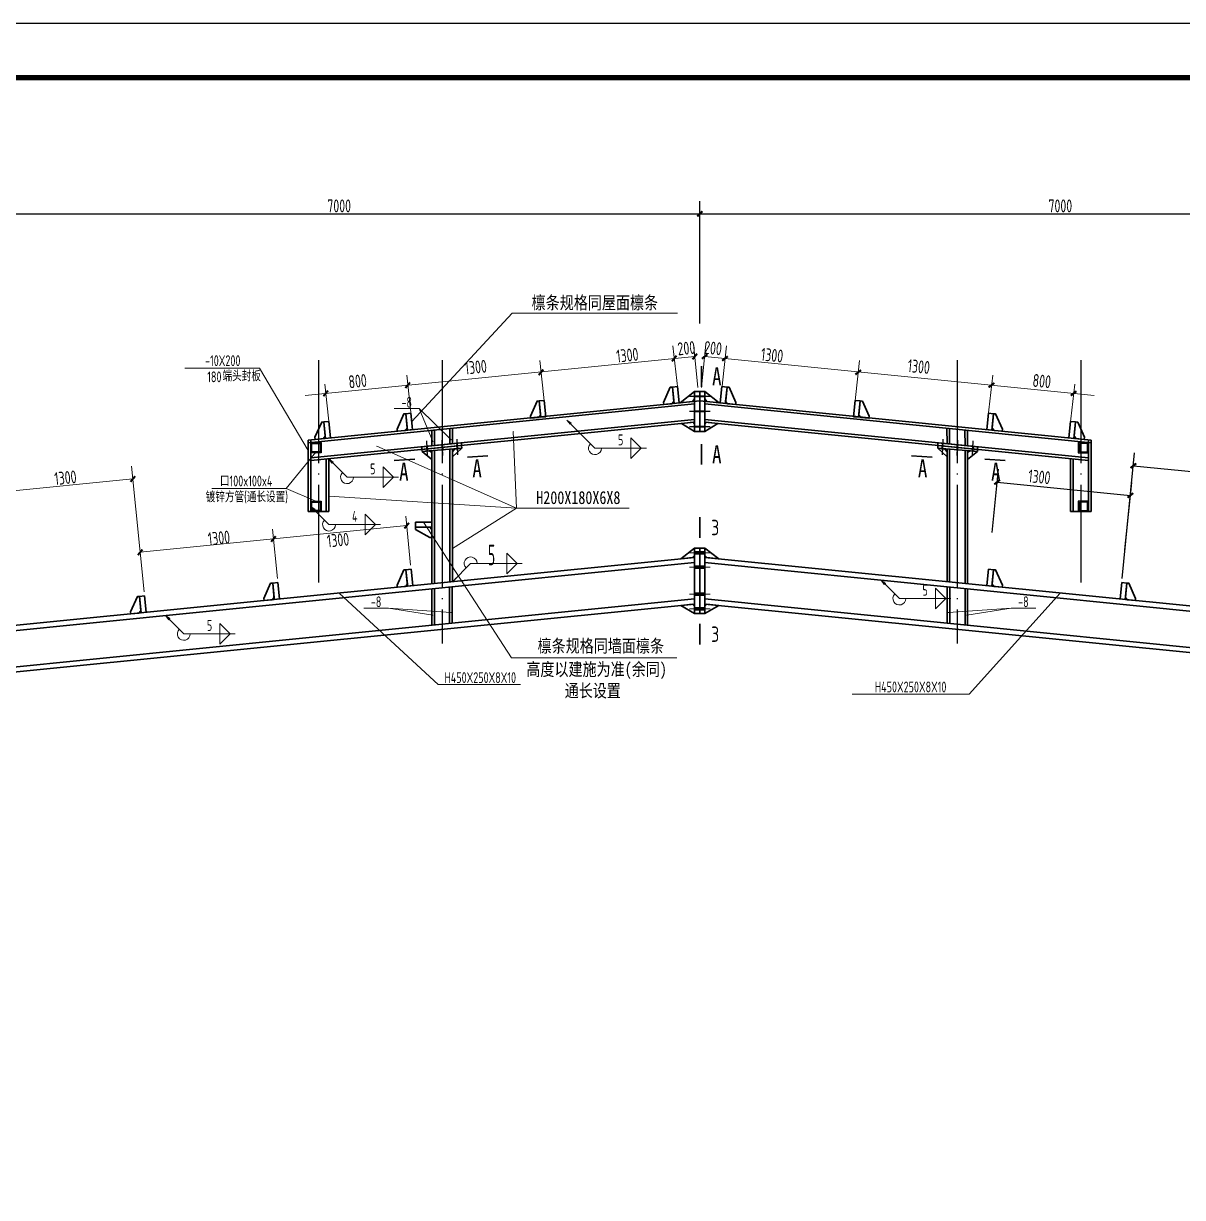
# Model space of a CAD drawing. Extents: x 19118 to 566552, y -1188739 to 92943.
# Drawn here: x 100506 to 123006, y -1017644 to -994862 of the extents above; entities that cross this region are included whole.
import ezdxf
from ezdxf.enums import TextEntityAlignment as Align

# ---------------------------------------------------------------- set-up
doc = ezdxf.new("R2010")
doc.units = 0
doc.header["$LTSCALE"] = 1000
doc.header["$MEASUREMENT"] = 0
doc.linetypes.add('DOTE', pattern=[2.42, 2, -0.2, 0.02, -0.2])
doc.layers.get('0').update_dxf_attribs({"linetype": 'CONTINUOUS'})
doc.layers.get('Defpoints').update_dxf_attribs({"linetype": 'CONTINUOUS'})
for name, color, linetype in [('10', 7, 'CONTINUOUS'), ('10014', 2, 'CONTINUOUS'), ('DOTE', 9, 'DOTE'), ('PUB_TITLE', 4, 'CONTINUOUS')]:
    doc.layers.add(name, color=color, linetype=linetype)
for name, color, linetype, lineweight in [('114', 2, 'CONTINUOUS', 18), ('14', 2, 'CONTINUOUS', 35), ('字符串标注', 9, 'CONTINUOUS', 18), ('尺寸标注', 9, 'CONTINUOUS', 18), ('尺寸标注-12', 2, 'CONTINUOUS', 35), ('层10', 7, 'CONTINUOUS', 35), ('层114', 2, 'CONTINUOUS', 25), ('层14', 2, 'CONTINUOUS', 35), ('柱子', 3, 'CONTINUOUS', 35), ('焊缝标注', 9, 'CONTINUOUS', 18)]:
    doc.layers.add(name, color=color, linetype=linetype, lineweight=lineweight)
doc.styles.add('PkpmHz', font='Pkpmeng', dxfattribs={"width": 0.7, "bigfont": 'hztxt'})
doc.styles.get("Standard").update_dxf_attribs({"font": 'atssdeng.shx', "bigfont": 'atssdchn.shx'})
doc.styles.add('宋体', font='SimSun.ttf', dxfattribs={"width": 0.8})
doc.dimstyles.new('Pkpm_1.00', dxfattribs={"dimtxt": 250, "dimasz": 100, "dimexe": 250, "dimexo": 0.0625, "dimgap": 30, "dimtad": 1, "dimdec": 0, "dimrnd": 5, "dimzin": 0, "dimdsep": 46, "dimtxsty": 'PkpmHz', "dimblk1": 'ARCHTICK', "dimblk2": 'ARCHTICK', "dimsah": 1, "dimcen": 0.09, "dimadec": 0, "dimazin": 0, "dimtfac": 1, "dimtdec": 0, "dimtmove": 2, "dimatfit": 1, "dimfxl": 1, "dimtolj": 1, "dimtzin": 0, "dimarcsym": 0})

# ---------------------------------------------------------------- blocks, each defined once
blk = doc.blocks.new('_ArchTick')
at = {"color": 0, "linetype": 'ByBlock', "const_width": 0.4}
blk.add_lwpolyline([(-0.5, -0.5), (0.5, 0.5)], dxfattribs=at)
blk = doc.blocks.new('*D146')
at = {"layer": 'Defpoints', "color": 0, "linetype": 'Continuous'}
for p in [(121994, -1004020), (119270, -1005136), (121849, -1005472)]:
    blk.add_point(p, dxfattribs=at)
at = {"layer": '尺寸标注-12', "color": 0, "linetype": 'Continuous', "lineweight": -2}
for p, q in [((119310, -1004738), (119432, -1003513)), ((119407, -1003761), (121994, -1004020)), ((121889, -1005074), (122019, -1003771))]:
    blk.add_line(p, q, dxfattribs=at)
at = {"layer": '尺寸标注-12', "color": 0, "linetype": 'Continuous', "lineweight": -2, "xscale": 100, "yscale": 100, "zscale": 100}
for p, rotation in [((119407, -1003761), 174.2894067757203), ((121994, -1004020), 354.2894067757203)]:
    blk.add_blockref('_ArchTick', p, dxfattribs=dict(at, rotation=rotation))
at = {"layer": '尺寸标注-12', "color": 0, "linetype": 'Continuous', "lineweight": 18, "insert": (120227, -1003661), "char_height": 250, "attachment_point": 5, "rotation": 354.2894, "style": 'PkpmHz'}
blk.add_mtext('\\A1;1300', dxfattribs=at)
blk = doc.blocks.new('*D147')
at = {"layer": 'Defpoints', "color": 0, "linetype": 'Continuous'}
for p in [(124639, -1003701), (121793, -1006030), (124380, -1006288)]:
    blk.add_point(p, dxfattribs=at)
at = {"layer": '尺寸标注-12', "color": 0, "linetype": 'Continuous', "lineweight": -2}
for p, q in [((121833, -1005632), (122077, -1003194)), ((122052, -1003443), (124639, -1003701)), ((124420, -1005890), (124664, -1003453))]:
    blk.add_line(p, q, dxfattribs=at)
at = {"layer": '尺寸标注-12', "color": 0, "linetype": 'Continuous', "lineweight": -2, "xscale": 100, "yscale": 100, "zscale": 100}
for p, rotation in [((122052, -1003443), 174.2894067757203), ((124639, -1003701), 354.2894067757203)]:
    blk.add_blockref('_ArchTick', p, dxfattribs=dict(at, rotation=rotation))
at = {"layer": '尺寸标注-12', "color": 0, "linetype": 'Continuous', "lineweight": 18, "insert": (123361, -1003418), "char_height": 250, "attachment_point": 5, "rotation": 354.2894, "style": 'PkpmHz'}
blk.add_mtext('\\A1;1300', dxfattribs=at)
blk = doc.blocks.new('*D208')
at = {"layer": 'Defpoints', "color": 0, "linetype": 'Continuous'}
for p in [(113634, -998557), (99634, -1000685), (113634, -1000685)]:
    blk.add_point(p, dxfattribs=at)
at = {"layer": '尺寸标注', "color": 0, "linetype": 'Continuous', "lineweight": -2}
for p, q in [((99634, -1000685), (99634, -998307)), ((113634, -1000685), (113634, -998307)), ((99634, -998557), (113634, -998557))]:
    blk.add_line(p, q, dxfattribs=at)
at = {"layer": '尺寸标注', "color": 0, "linetype": 'Continuous', "lineweight": -2, "xscale": 100, "yscale": 100, "zscale": 100, "rotation": 180}
blk.add_blockref('_ArchTick', (99634, -998557), dxfattribs=at)
at = {"layer": '尺寸标注', "color": 0, "linetype": 'Continuous', "lineweight": -2, "xscale": 100, "yscale": 100, "zscale": 100}
blk.add_blockref('_ArchTick', (113634, -998557), dxfattribs=at)
at = {"layer": '尺寸标注', "color": 0, "linetype": 'Continuous', "insert": (106634, -998402), "char_height": 250, "attachment_point": 5, "style": 'PkpmHz'}
blk.add_mtext('\\A1;7000', dxfattribs=at)
blk = doc.blocks.new('*D209')
at = {"layer": 'Defpoints', "color": 0, "linetype": 'Continuous'}
for p in [(127634, -998557), (113634, -1000685), (127634, -1000685)]:
    blk.add_point(p, dxfattribs=at)
at = {"layer": '尺寸标注', "color": 0, "linetype": 'Continuous', "lineweight": -2}
for p, q in [((113634, -1000685), (113634, -998307)), ((127634, -1000685), (127634, -998307)), ((113634, -998557), (127634, -998557))]:
    blk.add_line(p, q, dxfattribs=at)
at = {"layer": '尺寸标注', "color": 0, "linetype": 'Continuous', "lineweight": -2, "xscale": 100, "yscale": 100, "zscale": 100, "rotation": 180}
blk.add_blockref('_ArchTick', (113634, -998557), dxfattribs=at)
at = {"layer": '尺寸标注', "color": 0, "linetype": 'Continuous', "lineweight": -2, "xscale": 100, "yscale": 100, "zscale": 100}
blk.add_blockref('_ArchTick', (127634, -998557), dxfattribs=at)
at = {"layer": '尺寸标注', "color": 0, "linetype": 'Continuous', "insert": (120634, -998402), "char_height": 250, "attachment_point": 5, "style": 'PkpmHz'}
blk.add_mtext('\\A1;7000', dxfattribs=at)

msp = doc.modelspace()

# ---------------------------------------------------------------- hatches: boundary and pattern name
at = {"layer": '焊缝标注'}
for points in [[(111056.64, -1002559.23), (111116.52, -1002640.72), (111137.8, -1002619.56)], [(106434.02, -1003312.32), (106493.89, -1003393.8), (106515.17, -1003372.65)], [(106084.02, -1004232.32), (106143.89, -1004313.8), (106165.17, -1004292.65)], [(117156.8, -1005666.59), (117216.68, -1005748.08), (117237.95, -1005726.93)], [(103265.74, -1006351.14), (103325.62, -1006432.63), (103346.89, -1006411.47)]]:
    msp.add_hatch(color=256, dxfattribs=at).paths.add_polyline_path(points)

# ---------------------------------------------------------------- linework, layer by layer
at = {"layer": '10', "color": 7, "lineweight": 35, "ltscale": 100}
for p, q in [((113634.05, -1004443.82), (113634.05, -1004843.82)), ((113634.05, -1006913.81), (113634.05, -1006513.81))]:
    msp.add_line(p, q, dxfattribs=at)
at = {"layer": '10014'}
for points in [[(106084.02, -1002993.76), (106284.02, -1002993.76), (106284.02, -1003193.76), (106084.02, -1003193.76)], [(106104.02, -1003013.76), (106264.02, -1003013.76), (106264.02, -1003173.76), (106104.02, -1003173.76)], [(121183.11, -1002993.76), (120983.11, -1002993.76), (120983.11, -1003193.76), (121183.11, -1003193.76)], [(121163.11, -1003013.76), (121003.11, -1003013.76), (121003.11, -1003173.76), (121163.11, -1003173.76)], [(106084.02, -1004132.32), (106284.02, -1004132.32), (106284.02, -1004332.32), (106084.02, -1004332.32)], [(106104.02, -1004152.32), (106264.02, -1004152.32), (106264.02, -1004312.32), (106104.02, -1004312.32)], [(121183.11, -1004132.32), (120983.11, -1004132.32), (120983.11, -1004332.32), (121183.11, -1004332.32)], [(121163.11, -1004152.32), (121003.11, -1004152.32), (121003.11, -1004312.32), (121163.11, -1004312.32)]]:
    msp.add_lwpolyline(points, close=True, dxfattribs=at)
at = {"layer": '114', "ltscale": 100}
for p, q in [((113434.05, -1005133.82), (113834.05, -1005133.82)), ((113434.05, -1005414.32), (113834.05, -1005414.32)), ((113434.05, -1005937.8), (113834.05, -1005937.8)), ((113434.05, -1006218.3), (113834.05, -1006218.3))]:
    msp.add_line(p, q, dxfattribs=at)
at = {"layer": '114', "color": 1, "lineweight": 70, "ltscale": 100}
for p, q in [((113534.05, -1005133.82), (113734.05, -1005133.82)), ((113534.05, -1005414.32), (113734.05, -1005414.32)), ((113534.05, -1005937.8), (113734.05, -1005937.8)), ((113534.05, -1006218.3), (113734.05, -1006218.3))]:
    msp.add_line(p, q, dxfattribs=at)
at = {"layer": '14', "ltscale": 100}
for p, q in [((108433.08, -1003062.41, 80.99), (108434.1, -1002756.46, -7.01)), ((108483.08, -1003058.19, 80.99), (108484.1, -1002751.41, -7.24)), ((108783.11, -1003023.43, 78.28), (108784.12, -1002721.12, -8.67)), ((108833.11, -1003018.35, 78.04), (108834.12, -1002716.07, -8.9)), ((118434.01, -1003018.35, 78.04), (118433, -1002716.07, -8.9)), ((118484.01, -1003023.43, 78.28), (118483.01, -1002721.12, -8.67)), ((118784.05, -1003058.19, 80.99), (118783.02, -1002751.41, -7.24)), ((118834.05, -1003062.41, 80.99), (118833.03, -1002756.46, -7.01)), ((113265.38, -1005250.68), (113534.05, -1005043.82)), ((113534.05, -1006313.81), (113534.05, -1005043.82)), ((113534.05, -1005043.82), (113634.05, -1005043.82)), ((113534.05, -1005043.82), (113534.05, -1005183.82)), ((113634.05, -1006313.81), (113634.05, -1005043.82)), ((113634.05, -1005043.82), (113734.05, -1005043.82)), ((113634.05, -1005043.82), (113634.05, -1006313.81)), ((113734.05, -1005043.82), (113734.05, -1006313.81)), ((113734.05, -1005183.82), (113734.05, -1005043.82)), ((113734.05, -1005043.82), (114002.7, -1005250.68)), ((113494.24, -1005227.8), (113265.38, -1005250.68)), ((113534.05, -1005183.82), (113494.24, -1005227.8)), ((113773.85, -1005227.8), (113734.05, -1005183.82)), ((114002.7, -1005250.68), (113773.85, -1005227.8)), ((113265.38, -1006155.17), (113494.24, -1006132.28)), ((113534.05, -1006308.3), (113265.38, -1006155.17)), ((113494.24, -1006132.28), (113534.05, -1006168.3)), ((113534.05, -1006168.3), (113534.05, -1006308.3)), ((113734.05, -1006168.31), (113773.85, -1006132.29)), ((114002.7, -1006155.18), (113734.05, -1006308.31)), ((113734.05, -1006308.31), (113734.05, -1006168.31)), ((113773.85, -1006132.29), (114002.7, -1006155.18)), ((113634.05, -1006313.81), (113534.05, -1006313.81)), ((113734.05, -1006313.81), (113634.05, -1006313.81))]:
    msp.add_line(p, q, dxfattribs=at)
for points in [[(108777.86, -1005799.93), (108777.86, -1006503.42)], [(108827.86, -1005794.93), (108827.86, -1006498.42)], [(118440.23, -1005794.93), (118440.23, -1006498.42)], [(118490.23, -1005799.93), (118490.23, -1006503.42)], [(108434.02, -1005834.32), (108434.02, -1006537.81)], [(108484.02, -1005829.32), (108484.02, -1006532.81)], [(118784.08, -1005829.32), (118784.08, -1006532.81)], [(118834.08, -1005834.32), (118834.08, -1006537.81)]]:
    msp.add_lwpolyline(points, dxfattribs=at)
at = {"layer": 'DOTE', "color": 8}
for p, q in [((106234.02, -1001395.79), (106234.02, -1005712.42)), ((108634.02, -1001395.79), (108634.02, -1006892.03)), ((118634.08, -1001395.79), (118634.08, -1006892.03)), ((121034.02, -1001395.79), (121034.02, -1005712.42))]:
    msp.add_line(p, q, dxfattribs=at)
at = {"layer": 'PUB_TITLE'}
msp.add_lwpolyline([(77811.65, -1057232.25), (210216.65, -1057232.25), (210216.65, -994862.25), (77811.65, -994862.25)], close=True, dxfattribs=at)
at = {"layer": 'PUB_TITLE', "const_width": 105}
msp.add_lwpolyline([(80436.65, -1056182.25), (209166.65, -1056182.25), (209166.65, -995912.25), (80436.65, -995912.25)], close=True, dxfattribs=at)
at = {"layer": '字符串标注'}
for p, q in [((109990.31, -1000484.43, 2), (113200.99, -1000484.43, 2)), ((110077.52, -1004266.71), (110013.71, -1002779.06)), ((110077.52, -1004266.71), (107364.14, -1003066.69)), ((110077.52, -1004266.71), (106434.02, -1004037.22)), ((110077.52, -1004266.71), (108834.02, -1005052.14)), ((110077.52, -1004266.71), (112266.39, -1004266.71)), ((109980.01, -1007169.29), (113190.69, -1007169.29))]:
    msp.add_line(p, q, dxfattribs=at)
at = {"layer": '字符串标注', "ltscale": 100}
for p, q in [((105086.41, -1001552.55), (103640.18, -1001552.55)), ((106034.02, -1003148.42), (105086.41, -1001552.55)), ((108184.64, -1002334.65), (107704.48, -1002334.65)), ((108451.91, -1002974.93, 80.99), (108184.64, -1002334.65)), ((108184.64, -1002334.65), (108806.78, -1002941.93)), ((106184.02, -1003179.38), (105606.19, -1003887.72)), ((105606.19, -1003887.72), (104159.96, -1003887.72)), ((105606.19, -1003887.72), (106184.02, -1004132.32)), ((106634.02, -1005913.82), (108555.88, -1007687.73)), ((120634.01, -1005913.82), (118865.02, -1007878.3)), ((107590.73, -1006206.93), (107110.57, -1006206.93)), ((108450.01, -1006343.84), (107590.73, -1006206.93)), ((107590.73, -1006206.93), (108803.95, -1006292.06)), ((119677.37, -1006206.93), (118464.14, -1006292.06)), ((118818.08, -1006343.84), (119677.37, -1006206.93)), ((119677.37, -1006206.93), (120157.53, -1006206.93)), ((108555.88, -1007687.73), (110152.03, -1007687.73)), ((118865.02, -1007878.3), (116590.02, -1007878.3))]:
    msp.add_line(p, q, dxfattribs=at)
at = {"layer": '字符串标注'}
for points, elevation in [([(108043.69, -1002584.42), (109990.31, -1000484.43)], -198), ([(108274.02, -1004538.96), (109980.01, -1007169.29)], -200)]:
    msp.add_lwpolyline(points, dxfattribs=dict(at, elevation=elevation))
at = {"layer": '字符串标注', "linetype": 'Continuous', "const_width": 10}
for points in [[(110018.71, -1002779.06, 1), (110008.71, -1002779.06, 1)], [(107369.14, -1003066.69, 1), (107359.14, -1003066.69, 1)], [(108456.91, -1002974.93, 1), (108446.91, -1002974.93, 1)], [(108810.77, -1002940.94, 1), (108800.77, -1002940.94, 1)], [(106187.06, -1003181.78, 1), (106177.06, -1003181.78, 1)], [(106189.02, -1004132.32, 1), (106179.02, -1004132.32, 1)], [(106439.02, -1004037.22, 1), (106429.02, -1004037.22, 1)], [(108279.02, -1004538.96, 1), (108269.02, -1004538.96, 1)], [(108839.02, -1005052.14, 1), (108829.02, -1005052.14, 1)], [(108808.95, -1006292.06, 1), (108798.95, -1006292.06, 1)], [(118459.14, -1006292.06, -1), (118469.14, -1006292.06, -1)], [(108455.01, -1006343.84, 1), (108445.01, -1006343.84, 1)], [(118813.08, -1006343.84, -1), (118823.08, -1006343.84, -1)]]:
    msp.add_lwpolyline(points, format="xyb", close=True, dxfattribs=at)
at = {"layer": '字符串标注', "ltscale": 100, "const_width": 10}
for points in [[(106039.02, -1003148.42, 1), (106029.02, -1003148.42, 1)], [(106639.02, -1005913.82, 1), (106629.02, -1005913.82, 1)], [(120639.01, -1005913.82, 1), (120629.01, -1005913.82, 1)]]:
    msp.add_lwpolyline(points, format="xyb", close=True, dxfattribs=at)
at = {"layer": '尺寸标注'}
for p, q in [((109886.58, -1005142.91), (110086.58, -1005342.91)), ((109886.58, -1005342.91), (109886.58, -1005142.91)), ((108834.02, -1005693.82), (109186.58, -1005339.28)), ((109186.58, -1005342.91), (110186.58, -1005342.91)), ((109886.58, -1005542.91), (110086.58, -1005342.91)), ((109886.58, -1005342.91), (109886.58, -1005542.91))]:
    msp.add_line(p, q, dxfattribs=at)
msp.add_arc((109186.58, -1005339.28), 125, 0, 225.159628, dxfattribs=at)
msp.add_solid([(108834.02, -1005693.82), (108893.89, -1005612.33), (108915.16, -1005633.49)], dxfattribs=at)
at = {"layer": '尺寸标注-12', "color": 9, "linetype": 'Continuous', "lineweight": 18}
for p, q in [((113206.59, -1001955.12, -231.48), (113114.09, -1001115.48)), ((113597.02, -1001924.87), (113512.1, -1001075.67)), ((113670.1, -1001924.87), (113755.02, -1001075.67)), ((114060.54, -1001955.12, -231.48), (114153.04, -1001115.48)), ((105976.83, -1002080.45), (113536.98, -1001324.43)), ((110622.22, -1002239.83, -231.48), (110529.72, -1001400.19)), ((121290.29, -1002080.45), (113730.15, -1001324.43)), ((116644.9, -1002239.83, -231.48), (116737.4, -1001400.19)), ((108037.86, -1002524.55, -231.48), (107945.36, -1001684.9)), ((119229.26, -1002524.55, -231.48), (119321.77, -1001684.9)), ((106447.48, -1002699.76, -231.48), (106354.98, -1001860.11)), ((120820.55, -1002699.76, -231.48), (120913.05, -1001860.11)), ((102847.81, -1005890.45), (102604.02, -1003452.6)), ((102847.81, -1005890.45), (102604.02, -1003452.61)), ((100041.8, -1003960.07), (102628.9, -1003701.36)), ((108022, -1005373.02), (107926.75, -1004422.19)), ((105434.91, -1005631.73), (105339.22, -1004674.87)), ((105434.91, -1005631.73), (105339.22, -1004674.87)), ((105358.28, -1004865.49), (107945.38, -1004606.78)), ((102771.18, -1005124.2), (105358.28, -1004865.49))]:
    msp.add_line(p, q, dxfattribs=at)
at = {"layer": '尺寸标注-12', "ltscale": 100}
for p, q in [((113102.72, -1001917.72, -219.29), (113202.22, -1001907.77, -219.29)), ((113134.56, -1002236.13, -219.29), (113102.72, -1001917.72, -219.29)), ((113202.22, -1001907.77, -219.29), (113234.06, -1002226.18, -219.29)), ((114064.9, -1001907.77, -219.29), (114033.06, -1002226.18, -219.29)), ((114164.4, -1001917.72, -219.29), (114064.9, -1001907.77, -219.29)), ((114132.56, -1002236.13, -219.29), (114164.4, -1001917.72, -219.29)), ((110516.44, -1002185.08, -283.01), (110615.95, -1002175.13, -283.01)), ((110615.95, -1002175.13, -283.01), (110647.79, -1002493.54, -283.01)), ((116651.17, -1002175.13, -283.01), (116619.33, -1002493.54, -283.01)), ((116750.68, -1002185.08, -283.01), (116651.17, -1002175.13, -283.01)), ((110548.28, -1002503.49, -283.01), (110516.44, -1002185.08, -283.01)), ((113234.06, -1002226.18, -219.29), (113134.56, -1002236.13, -219.29)), ((114033.06, -1002226.18, -219.29), (114132.56, -1002236.13, -219.29)), ((116718.84, -1002503.49, -283.01), (116750.68, -1002185.08, -283.01)), ((106336.12, -1002594.38, -219.29), (106435.63, -1002584.43, -219.29)), ((106367.97, -1002912.79, -219.29), (106336.12, -1002594.38, -219.29)), ((106435.63, -1002584.43, -219.29), (106467.47, -1002902.84, -219.29)), ((107928.26, -1002435.17, -219.29), (108027.77, -1002425.22, -219.29)), ((107960.11, -1002753.58, -219.29), (107928.26, -1002435.17, -219.29)), ((108027.77, -1002425.22, -219.29), (108059.61, -1002743.63, -219.29)), ((110647.79, -1002493.54, -283.01), (110548.28, -1002503.49, -283.01)), ((116619.33, -1002493.54, -283.01), (116718.84, -1002503.49, -283.01)), ((119239.35, -1002425.22, -219.29), (119207.51, -1002743.63, -219.29)), ((119338.86, -1002435.17, -219.29), (119239.35, -1002425.22, -219.29)), ((119307.02, -1002753.58, -219.29), (119338.86, -1002435.17, -219.29)), ((120831.49, -1002584.43, -219.29), (120799.65, -1002902.84, -219.29)), ((120931, -1002594.38, -219.29), (120831.49, -1002584.43, -219.29)), ((120899.16, -1002912.79, -219.29), (120931, -1002594.38, -219.29)), ((108059.61, -1002743.63, -219.29), (107960.11, -1002753.58, -219.29)), ((119207.51, -1002743.63, -219.29), (119307.02, -1002753.58, -219.29)), ((106467.47, -1002902.84, -219.29), (106367.97, -1002912.79, -219.29)), ((120799.65, -1002902.84, -219.29), (120899.16, -1002912.79, -219.29)), ((108114.01, -1004538.96), (108434.02, -1004538.97)), ((108114.01, -1004638.96), (108114.01, -1004538.96)), ((108434.02, -1004638.97), (108114.01, -1004638.96)), ((108434.02, -1004538.97), (108434.02, -1004638.97)), ((107930.46, -1005462.58), (108029.96, -1005452.63)), ((107962.3, -1005780.99), (107930.46, -1005462.58)), ((108029.96, -1005452.63), (108061.8, -1005771.04)), ((119238.07, -1005452.62), (119206.23, -1005771.03)), ((119337.57, -1005462.57), (119238.07, -1005452.62)), ((119305.73, -1005780.99), (119337.57, -1005462.57)), ((105343.36, -1005721.29), (105442.87, -1005711.34)), ((105375.2, -1006039.7), (105343.36, -1005721.29)), ((105442.87, -1005711.34), (105474.71, -1006029.75)), ((108061.8, -1005771.04), (107962.3, -1005780.99)), ((119206.23, -1005771.03), (119305.73, -1005780.99)), ((121825.16, -1005711.33), (121793.32, -1006029.75)), ((121924.67, -1005721.28), (121825.16, -1005711.33)), ((121892.83, -1006039.69), (121924.67, -1005721.28)), ((102756.27, -1005980), (102855.77, -1005970.05)), ((102788.11, -1006298.41), (102756.27, -1005980)), ((102855.77, -1005970.05), (102887.61, -1006288.46)), ((105474.71, -1006029.75), (105375.2, -1006039.7)), ((121793.32, -1006029.75), (121892.83, -1006039.69)), ((102887.61, -1006288.46), (102788.11, -1006298.41))]:
    msp.add_line(p, q, dxfattribs=at)
for points, elevation in [([(112931.57, -1002216.23), (112935.55, -1002256.03), (113094.76, -1002240.11), (113130.58, -1002196.33), (113102.72, -1001917.72), (113062.92, -1001921.7)], -219.29), ([(114335.55, -1002216.23), (114331.57, -1002256.03), (114172.36, -1002240.11), (114136.54, -1002196.33), (114164.4, -1001917.72), (114204.21, -1001921.7)], -219.29), ([(110345.3, -1002483.59), (110349.28, -1002523.39), (110508.48, -1002507.47), (110544.3, -1002463.69), (110516.44, -1002185.08), (110476.64, -1002189.06)], -283.01), ([(116921.83, -1002483.59), (116917.85, -1002523.39), (116758.64, -1002507.47), (116722.82, -1002463.69), (116750.68, -1002185.08), (116790.48, -1002189.06)], -283.01), ([(106164.98, -1002892.89), (106168.96, -1002932.69), (106328.16, -1002916.77), (106363.98, -1002872.99), (106336.12, -1002594.38), (106296.32, -1002598.36)], -219.29), ([(107757.12, -1002733.68), (107761.1, -1002773.48), (107920.3, -1002757.56), (107956.12, -1002713.78), (107928.26, -1002435.17), (107888.46, -1002439.15)], -219.29), ([(119510, -1002733.68), (119506.03, -1002773.48), (119346.82, -1002757.56), (119311, -1002713.78), (119338.86, -1002435.17), (119378.66, -1002439.15)], -219.29), ([(121102.14, -1002892.89), (121098.17, -1002932.69), (120938.96, -1002916.77), (120903.14, -1002872.99), (120931, -1002594.38), (120970.8, -1002598.36)], -219.29)]:
    msp.add_lwpolyline(points, close=True, dxfattribs=dict(at, elevation=elevation))
for points in [[(108394.01, -1004838.97), (108434.01, -1004838.97), (108434.01, -1004678.97), (108394.02, -1004638.97), (108114.01, -1004638.96), (108114.01, -1004678.96)], [(107759.31, -1005761.09), (107763.29, -1005800.89), (107922.5, -1005784.97), (107958.32, -1005741.19), (107930.46, -1005462.58), (107890.66, -1005466.56)], [(119508.72, -1005761.09), (119504.74, -1005800.89), (119345.53, -1005784.96), (119309.71, -1005741.18), (119337.57, -1005462.57), (119377.37, -1005466.55)], [(105172.21, -1006019.8), (105176.19, -1006059.6), (105335.4, -1006043.68), (105371.22, -1005999.9), (105343.36, -1005721.29), (105303.56, -1005725.27)], [(122095.82, -1006019.8), (122091.84, -1006059.6), (121932.63, -1006043.68), (121896.81, -1005999.89), (121924.67, -1005721.28), (121964.47, -1005725.26)], [(102585.12, -1006278.51), (102589.1, -1006318.31), (102748.3, -1006302.39), (102784.13, -1006258.61), (102756.27, -1005980), (102716.46, -1005983.98)]]:
    msp.add_lwpolyline(points, close=True, dxfattribs=at)
at = {"layer": '层10'}
for p, q in [((113665.47, -1001511.83), (113665.47, -1001911.83)), ((113665.47, -1003022.93), (113665.47, -1003422.93)), ((108101.46, -1003318.91), (107702.07, -1003340.96)), ((109522.96, -1003255.21), (109123.57, -1003277.26)), ((117745.07, -1003255.21), (118144.46, -1003277.26)), ((119165.66, -1003318.91), (119565.05, -1003340.96))]:
    msp.add_line(p, q, dxfattribs=at)
at = {"layer": '层114', "color": 2, "linetype": 'Continuous', "lineweight": 25}
for p, q in [((113434.01, -1002094.97, -231.48), (113834.01, -1002094.97, -231.48)), ((113434.01, -1002382.48, -231.48), (113834.01, -1002382.48, -231.48)), ((113434.02, -1002681.62, 756.52), (113834.02, -1002681.62, 756.52)), ((108329.32, -1002960.53, 1068.99), (108344.3, -1003260.16, 1068.99)), ((108628.08, -1002945.59, 80.99), (108643.06, -1003245.22, 80.99)), ((108915.24, -1002931.24, 80.99), (108930.22, -1003230.86, 80.99)), ((118351.89, -1002931.24, 80.99), (118336.91, -1003230.86, 80.99)), ((118639.04, -1002945.59, 80.99), (118624.06, -1003245.22, 80.99)), ((118937.8, -1002960.53, 1068.99), (118922.82, -1003260.16, 1068.99))]:
    msp.add_line(p, q, dxfattribs=at)
at = {"layer": '层114', "color": 1, "linetype": 'Continuous', "lineweight": 40}
for p, q in [((113534.01, -1002094.97, -231.48), (113734.01, -1002094.97, -231.48)), ((113534.01, -1002382.48, -231.48), (113734.01, -1002382.48, -231.48)), ((113534.02, -1002681.62, 756.52), (113734.02, -1002681.62, 756.52)), ((108334.31, -1003060.41, 1068.99), (108339.31, -1003160.28, 1068.99)), ((108633.08, -1003045.47, 80.99), (108638.07, -1003145.34, 80.99)), ((108920.23, -1003031.11, 80.99), (108925.22, -1003130.99, 80.99)), ((118346.89, -1003031.11, 80.99), (118341.9, -1003130.99, 80.99)), ((118634.05, -1003045.47, 80.99), (118629.05, -1003145.34, 80.99)), ((118932.81, -1003060.41, 1068.99), (118927.81, -1003160.28, 1068.99))]:
    msp.add_line(p, q, dxfattribs=at)
at = {"layer": '层14'}
for p, q in [((113256.49, -1002223.94, -219.97), (113534.01, -1002004.97, -231.48)), ((113534.01, -1002144.97, -231.48), (113495.27, -1002200.06, -227.24)), ((113534.01, -1002004.97, -231.48), (113634.01, -1002004.97, -231.48)), ((113534.01, -1002004.97, -231.48), (113534.01, -1002144.97, -231.48)), ((113534.01, -1002719.34, -231.48), (113534.01, -1002004.97, -231.48)), ((113733.11, -1002004.97, -231.48), (113633.11, -1002004.97, -231.48)), ((113634.01, -1002004.97, -231.48), (113734.01, -1002004.97, -231.48)), ((113634.02, -1002778.42, 756.52), (113634.01, -1002004.97, -231.48)), ((113634.01, -1002004.97, -231.48), (113634.02, -1002778.42, 756.52)), ((114010.63, -1002223.94, -219.97), (113733.11, -1002004.97, -231.48)), ((113733.11, -1002004.97, -231.48), (113733.11, -1002144.97, -231.48)), ((113733.11, -1002719.34, -231.48), (113733.11, -1002004.97, -231.48)), ((113733.11, -1002144.97, -231.48), (113771.86, -1002200.06, -227.24)), ((113734.01, -1002004.97, -231.48), (113734.01, -1002144.97, -231.48)), ((113495.27, -1002200.06, -227.24), (113256.49, -1002223.94, -219.97)), ((113771.86, -1002200.06, -227.24), (114010.63, -1002223.94, -219.97)), ((113281.61, -1002623.42, -131.53), (113506.22, -1002600.96, -226.36)), ((113534.02, -1002778.42, 756.52), (113281.61, -1002623.42, -131.53)), ((113506.22, -1002600.96, -226.36), (113534.02, -1002631.62, 756.52)), ((113534.02, -1002631.62, 756.52), (113534.02, -1002778.42, 756.52)), ((113760.9, -1002600.96, -226.36), (113733.1, -1002631.62, 756.52)), ((113733.1, -1002778.42, 756.52), (113985.51, -1002623.42, -131.53)), ((113733.1, -1002631.62, 756.52), (113733.1, -1002778.42, 756.52)), ((113985.51, -1002623.42, -131.53), (113760.9, -1002600.96, -226.36)), ((113634.02, -1002778.42, 756.52), (113534.02, -1002778.42, 756.52)), ((113633.1, -1002778.42, 756.52), (113733.1, -1002778.42, 756.52)), ((113734.02, -1002778.42, 756.52), (113634.02, -1002778.42, 756.52)), ((108238.3, -1003078.73, 1068.99), (109008.81, -1003000.52, 80.99)), ((108240.74, -1003127.51, 858.67), (108238.3, -1003078.73, 1068.99)), ((108240.74, -1003127.51, 858.67), (109011.31, -1003050.45, 80.99)), ((109011.31, -1003050.45, 80.99), (108240.74, -1003127.51, 858.67)), ((109008.81, -1003000.52, 80.99), (109011.31, -1003050.45, 80.99)), ((109011.31, -1003050.45, 80.99), (109013.8, -1003100.39, 80.99)), ((118255.82, -1003050.45, 80.99), (118253.32, -1003100.39, 80.99)), ((118258.31, -1003000.52, 80.99), (118255.82, -1003050.45, 80.99)), ((119026.38, -1003127.51, 858.67), (118255.82, -1003050.45, 80.99)), ((118255.82, -1003050.45, 80.99), (119026.38, -1003127.51, 858.67)), ((119028.82, -1003078.73, 1068.99), (118258.31, -1003000.52, 80.99)), ((119026.38, -1003127.51, 858.67), (119028.82, -1003078.73, 1068.99)), ((108242.67, -1003166.18, 80.99), (108240.74, -1003127.51, 858.67)), ((108242.67, -1003166.18, 80.99), (108389.14, -1003156.21, 80.99)), ((108434.02, -1003323.47), (108242.67, -1003166.18, 80.99)), ((109013.8, -1003100.39, 80.99), (108301.63, -1003162.17, 80.99)), ((108389.14, -1003156.21, 80.99), (108433.08, -1003185.48, 80.99)), ((108433.08, -1003185.48, 80.99), (108434.02, -1003323.47)), ((108833.08, -1003271.05, 80.99), (109013.8, -1003100.39, 80.99)), ((108874.58, -1003123.15, 80.99), (108833.08, -1003173.69, 80.99)), ((108833.08, -1003173.69, 80.99), (108833.08, -1003271.05, 80.99)), ((109013.8, -1003100.39, 80.99), (108874.58, -1003123.15, 80.99)), ((118434.05, -1003271.05, 80.99), (118253.32, -1003100.39, 80.99)), ((118253.32, -1003100.39, 80.99), (118392.54, -1003123.15, 80.99)), ((118253.32, -1003100.39, 80.99), (118965.49, -1003162.17, 80.99)), ((118392.54, -1003123.15, 80.99), (118434.05, -1003173.69, 80.99)), ((118434.05, -1003173.69, 80.99), (118434.05, -1003271.05, 80.99)), ((118833.11, -1003323.47), (119024.45, -1003166.18, 80.99)), ((118834.05, -1003185.48, 80.99), (118833.11, -1003323.47)), ((118877.98, -1003156.21, 80.99), (118834.05, -1003185.48, 80.99)), ((119024.45, -1003166.18, 80.99), (118877.98, -1003156.21, 80.99)), ((119024.45, -1003166.18, 80.99), (119026.38, -1003127.51, 858.67))]:
    msp.add_line(p, q, dxfattribs=at)
at = {"layer": '柱子', "ltscale": 100}
for p, q in [((106034.02, -1002946.19, 0), (113634.02, -1002186.19, -231.47)), ((106034.02, -1002998.81, 1.56), (113534.01, -1002241.5, -231.48)), ((121233.11, -1002946.19, 0), (113633.11, -1002186.19, -231.47)), ((121233.11, -1002998.81, 1.56), (113733.11, -1002241.5, -231.48)), ((106084.02, -1003292.93, -0.46), (113534.01, -1002547.93, -227.36)), ((106084.02, -1003343.18, -0.31), (113534.01, -1002598.18, -227.21)), ((121183.11, -1003292.93, -0.46), (113733.11, -1002547.93, -227.36)), ((121183.11, -1003343.18, -0.31), (113733.11, -1002598.18, -227.21)), ((106034.02, -1002946.19), (106034.02, -1003332.32)), ((106084.02, -1002941.19), (106084.02, -1003332.32)), ((121183.11, -1002941.19), (121183.11, -1003332.32)), ((121233.11, -1002946.19), (121233.11, -1003332.32)), ((106384.02, -1003313.18), (106384.02, -1004332.32)), ((106434.02, -1003308.18), (106434.02, -1004332.32)), ((108434.02, -1005733.82), (108433.08, -1003153.22, 80.99)), ((108484.02, -1005728.82), (108483.08, -1003149.81, 80.99)), ((108784.02, -1005698.82), (108783.07, -1003120.4, 81.27)), ((108834.02, -1005693.82), (108833.07, -1003116.07, 81.3)), ((118434.08, -1005693.82), (118435.02, -1003116.07, 81.3)), ((118484.08, -1005698.82), (118485.02, -1003120.4, 81.27)), ((118784.08, -1005728.82), (118785.01, -1003149.81, 80.99)), ((118834.08, -1005733.82), (118835.01, -1003153.22, 80.99)), ((120833.11, -1003308.18), (120833.11, -1004332.32)), ((120883.11, -1003313.18), (120883.11, -1004332.32)), ((106034.02, -1003332.32), (106034.02, -1004332.32)), ((106084.02, -1003332.32), (106084.02, -1004332.32)), ((121183.11, -1003332.32), (121183.11, -1004332.32)), ((121233.11, -1003332.32), (121233.11, -1004332.32)), ((106434.02, -1004332.32), (106034.02, -1004332.32)), ((120833.11, -1004332.32), (121233.11, -1004332.32)), ((99833.03, -1006593.92), (113534.05, -1005223.82)), ((99842.98, -1006693.42), (113534.05, -1005324.32)), ((113734.05, -1005223.82), (127435.01, -1006593.91)), ((113734.05, -1005324.32), (127425.06, -1006693.42)), ((99912.63, -1007389.94), (113534.05, -1006027.8)), ((113734.05, -1006027.81), (127355.4, -1007389.94)), ((99922.58, -1007489.45), (113534.05, -1006128.3)), ((113734.05, -1006128.31), (127345.46, -1007489.45))]:
    msp.add_line(p, q, dxfattribs=at)
at = {"layer": '焊缝标注', "ltscale": 100}
for p, q in [((111056.64, -1002559.23), (111598.99, -1003104.6)), ((112298.99, -1002904.6), (112498.99, -1003104.6)), ((112298.99, -1003104.6), (112298.99, -1002904.6)), ((106434.02, -1003312.32), (106786.59, -1003666.86)), ((111598.99, -1003104.6), (112598.99, -1003104.6)), ((112298.99, -1003304.6), (112498.99, -1003104.6)), ((112298.99, -1003104.6), (112298.99, -1003304.6)), ((107486.59, -1003466.86), (107686.59, -1003666.86)), ((107486.59, -1003666.86), (107486.59, -1003466.86)), ((106786.59, -1003666.86), (107786.59, -1003666.86)), ((107486.59, -1003866.86), (107686.59, -1003666.86)), ((107486.59, -1003666.86), (107486.59, -1003866.86)), ((106084.02, -1004232.32), (106436.59, -1004586.86)), ((107136.59, -1004386.86), (107336.59, -1004586.86)), ((107136.59, -1004586.86), (107136.59, -1004386.86)), ((106436.59, -1004586.86), (107436.59, -1004586.86)), ((107136.59, -1004786.86), (107336.59, -1004586.86)), ((107136.59, -1004586.86), (107136.59, -1004786.86)), ((117156.8, -1005666.59), (117509.37, -1006021.13)), ((118209.37, -1005821.13), (118409.37, -1006021.13)), ((118209.37, -1006021.13), (118209.37, -1005821.13)), ((117509.37, -1006021.13), (118509.37, -1006021.13)), ((118209.37, -1006221.13), (118409.37, -1006021.13)), ((118209.37, -1006021.13), (118209.37, -1006221.13)), ((103265.74, -1006351.14), (103618.31, -1006705.68)), ((104318.31, -1006505.68), (104518.31, -1006705.68)), ((104318.31, -1006705.68), (104318.31, -1006505.68)), ((103618.31, -1006705.68), (104618.31, -1006705.68)), ((104318.31, -1006905.68), (104518.31, -1006705.68)), ((104318.31, -1006705.68), (104318.31, -1006905.68))]:
    msp.add_line(p, q, dxfattribs=at)
at = {"layer": '焊缝标注', "linetype": 'Continuous'}
for points in [[(111056.64, -1002559.23), (111116.52, -1002640.72), (111137.8, -1002619.56)], [(106434.02, -1003312.32), (106493.89, -1003393.8), (106515.17, -1003372.65)], [(106084.02, -1004232.32), (106143.89, -1004313.8), (106165.17, -1004292.65)], [(117156.8, -1005666.59), (117216.68, -1005748.08), (117237.95, -1005726.93)], [(103265.74, -1006351.14), (103325.62, -1006432.63), (103346.89, -1006411.47)]]:
    msp.add_lwpolyline(points, close=True, dxfattribs=at)
at = {"layer": '焊缝标注', "ltscale": 100}
for centre, start in [((111598.99, -1003104.6), 134.8405), ((106786.59, -1003666.86), 134.8405), ((106436.59, -1004586.86), 134.8405), ((117509.37, -1006021.13), 134.840256), ((103618.31, -1006705.68), 134.840256)]:
    msp.add_arc(centre, 125, start, 0, dxfattribs=at)

# ---------------------------------------------------------------- block references
at = {"layer": '尺寸标注-12', "color": 9, "linetype": 'Continuous', "lineweight": 18, "xscale": 100, "yscale": 100, "zscale": 100}
for p, rotation in [((113536.98, -1001324.43), 5.710594652119632), ((113730.15, -1001324.43), 354.2894082035265), ((113138.96, -1001364.24), 5.710594652119632), ((114123.16, -1001363.68), 353.1369944420846), ((110552.68, -1001631.59, -63.72), 5.710594652119632), ((116709.44, -1001631.04, -63.72), 353.1369944420942), ((107964.51, -1001881.68), 5.710594652119632), ((119297.62, -1001881.13), 353.1369944420942), ((106372.37, -1002040.89), 5.710594652119632), ((120891.55, -1002040.54), 353.1369944420916), ((102628.9, -1003701.36), 5.710594652119632), ((107945.38, -1004606.78), 5.710593224300658), ((105358.28, -1004865.49), 5.710593224300658), ((105358.28, -1004865.49), 185.7105932243007), ((102771.18, -1005124.2), 185.7105932243007)]:
    msp.add_blockref('_ArchTick', p, dxfattribs=dict(at, rotation=rotation))

# ---------------------------------------------------------------- texts
at = {"layer": '10', "color": 7, "lineweight": 25, "style": 'PkpmHz', "width": 0.77}
for p in [(113934.05, -1004643.82), (113934.05, -1006713.81)]:
    msp.add_text('3', height=300, dxfattribs=at).set_placement(p, align=Align.MIDDLE_CENTER)
at = {"layer": '字符串标注', "style": '宋体', "width": 0.8}
for s, p in [('檩条规格同屋面檩条', (111598.04, -1000479.43, 2)), ('H200X180X6X8', (111277.52, -1004261.71)), ('檩条规格同墙面檩条', (111713.68, -1007140.25)), ('高度以建施为准(余同)', (111631.92, -1007593.79)), ('通长设置', (111557.35, -1008009.21))]:
    msp.add_text(s, height=250, dxfattribs=at).set_placement(p, align=Align.BOTTOM_CENTER)
at = {"layer": '字符串标注', "style": 'PkpmHz', "width": 0.71}
for s, p in [('-10X200', (104374.62, -1001511.23)), ('180', (104211.26, -1001824.45)), ('端头封板', (104742.68, -1001805.97)), ('-8', (107945.53, -1002317.14)), ('口100x100x4', (104829.02, -1003844.68)), ('镀锌方管(通长设置)', (104841.51, -1004153.74)), ('-8', (107351.62, -1006189.43)), ('-8', (119916.48, -1006189.43)), ('H450X250X8X10', (109372.92, -1007660.82)), ('H450X250X8X10', (117727.52, -1007841.68))]:
    msp.add_text(s, height=210, dxfattribs=at).set_placement(p, align=Align.CENTER)
at = {"layer": '尺寸标注', "width": 0.649997}
msp.add_text('5', height=400, dxfattribs=at).set_placement((109521.81, -1005376.08), (109661.8, -1005376.08), align=Align.FIT)
at = {"layer": '尺寸标注-12', "color": 9, "style": 'PkpmHz', "width": 0.7}
for rotation, p in [(5.710595, (109083.68, -1001676.42)), (354.289405, (117661.05, -1001624.18)), (5.710593, (104098.77, -1004991.11)), (5.710593, (106411.06, -1005032.27))]:
    msp.add_text('1300', height=250, rotation=rotation, dxfattribs=at).set_placement(p)
at = {"layer": '尺寸标注-12', "color": 9, "linetype": 'Continuous', "lineweight": 18, "char_height": 250, "attachment_point": 5, "style": 'PkpmHz'}
for s, insert, rotation in [('200', (113374.37, -1001162.85), 5.710595), ('200', (113892.75, -1001162.85), 354.289405), ('\\A1;1300', (112228, -1001299.56), 5.710595), ('\\A1;1300', (115039.12, -1001299.56), 354.289405), ('800', (106992.55, -1001802.42), 5.710595), ('800', (120274.57, -1001802.42), 354.289405), ('\\A1;1300', (101319.93, -1003676.48), 5.710595)]:
    msp.add_mtext(s, dxfattribs=dict(at, insert=insert, rotation=rotation))
at = {"layer": '层10', "style": '宋体', "width": 0.771429}
for p in [(113965.47, -1001711.83), (113965.47, -1003222.93), (107890, -1003560.91), (109311.49, -1003497.21), (117961.04, -1003497.21), (119382.53, -1003560.91)]:
    msp.add_text('A', height=350, dxfattribs=at).set_placement(p, align=Align.MIDDLE_CENTER)
at = {"layer": '焊缝标注', "style": 'PkpmHz', "width": 0.71}
for s, p in [('5', (112098.99, -1003047.98)), ('5', (107286.59, -1003610.24)), ('4', (106936.59, -1004530.24)), ('5', (118009.37, -1005964.52)), ('5', (104118.31, -1006649.07))]:
    msp.add_text(s, height=210, dxfattribs=at).set_placement(p, align=Align.CENTER)

# ---------------------------------------------------------------- dimensions: what is measured, and where the dimension line sits
at = {"layer": '尺寸标注', "linetype": 'Continuous'}
for base, p1, p2, picture, middle in [((113634.02, -998556.6), (99634.02, -1000684.96), (113634.02, -1000684.96), '*D208', (106634.02, -998401.6)), ((127634.01, -998556.6), (113634.02, -1000684.96), (127634.01, -1000684.96), '*D209', (120634.01, -998401.6))]:
    dim = msp.add_linear_dim(base=base, p1=p1, p2=p2, text='7000', dimstyle='Pkpm_1.00', override={"dimtih": 0, "dimtoh": 0}, dxfattribs=at)
    dim.commit()
    dim.dimension.update_dxf_attribs({"geometry": picture, "text_midpoint": middle})
at = {"layer": '尺寸标注-12', "color": 9, "linetype": 'Continuous', "lineweight": 18}
dim = msp.add_linear_dim(base=(124639.13, -1003701.37), p1=(121793.32, -1006029.75), p2=(124380.42, -1006288.46), angle=354.289407, text='1300', dimstyle='Pkpm_1.00', override={"dimexo": 400, "dimtih": 0, "dimtoh": 0}, dxfattribs=at)
dim.commit()
dim.dimension.update_dxf_attribs({"geometry": '*D147', "text_midpoint": (123361, -1003417.78)})
dim = msp.add_linear_dim(base=(121994.29, -1004020.06), p1=(119269.72, -1005136.14), p2=(121849.14, -1005471.58), angle=354.289407, text='1300', dimstyle='Pkpm_1.00', override={"dimexo": 400, "dimtih": 0, "dimtoh": 0}, dxfattribs=at)
dim.commit()
dim.dimension.update_dxf_attribs({"geometry": '*D146', "text_midpoint": (120226.8, -1003661.14), "dimtype": 160})

doc.saveas('drawing.dxf')
